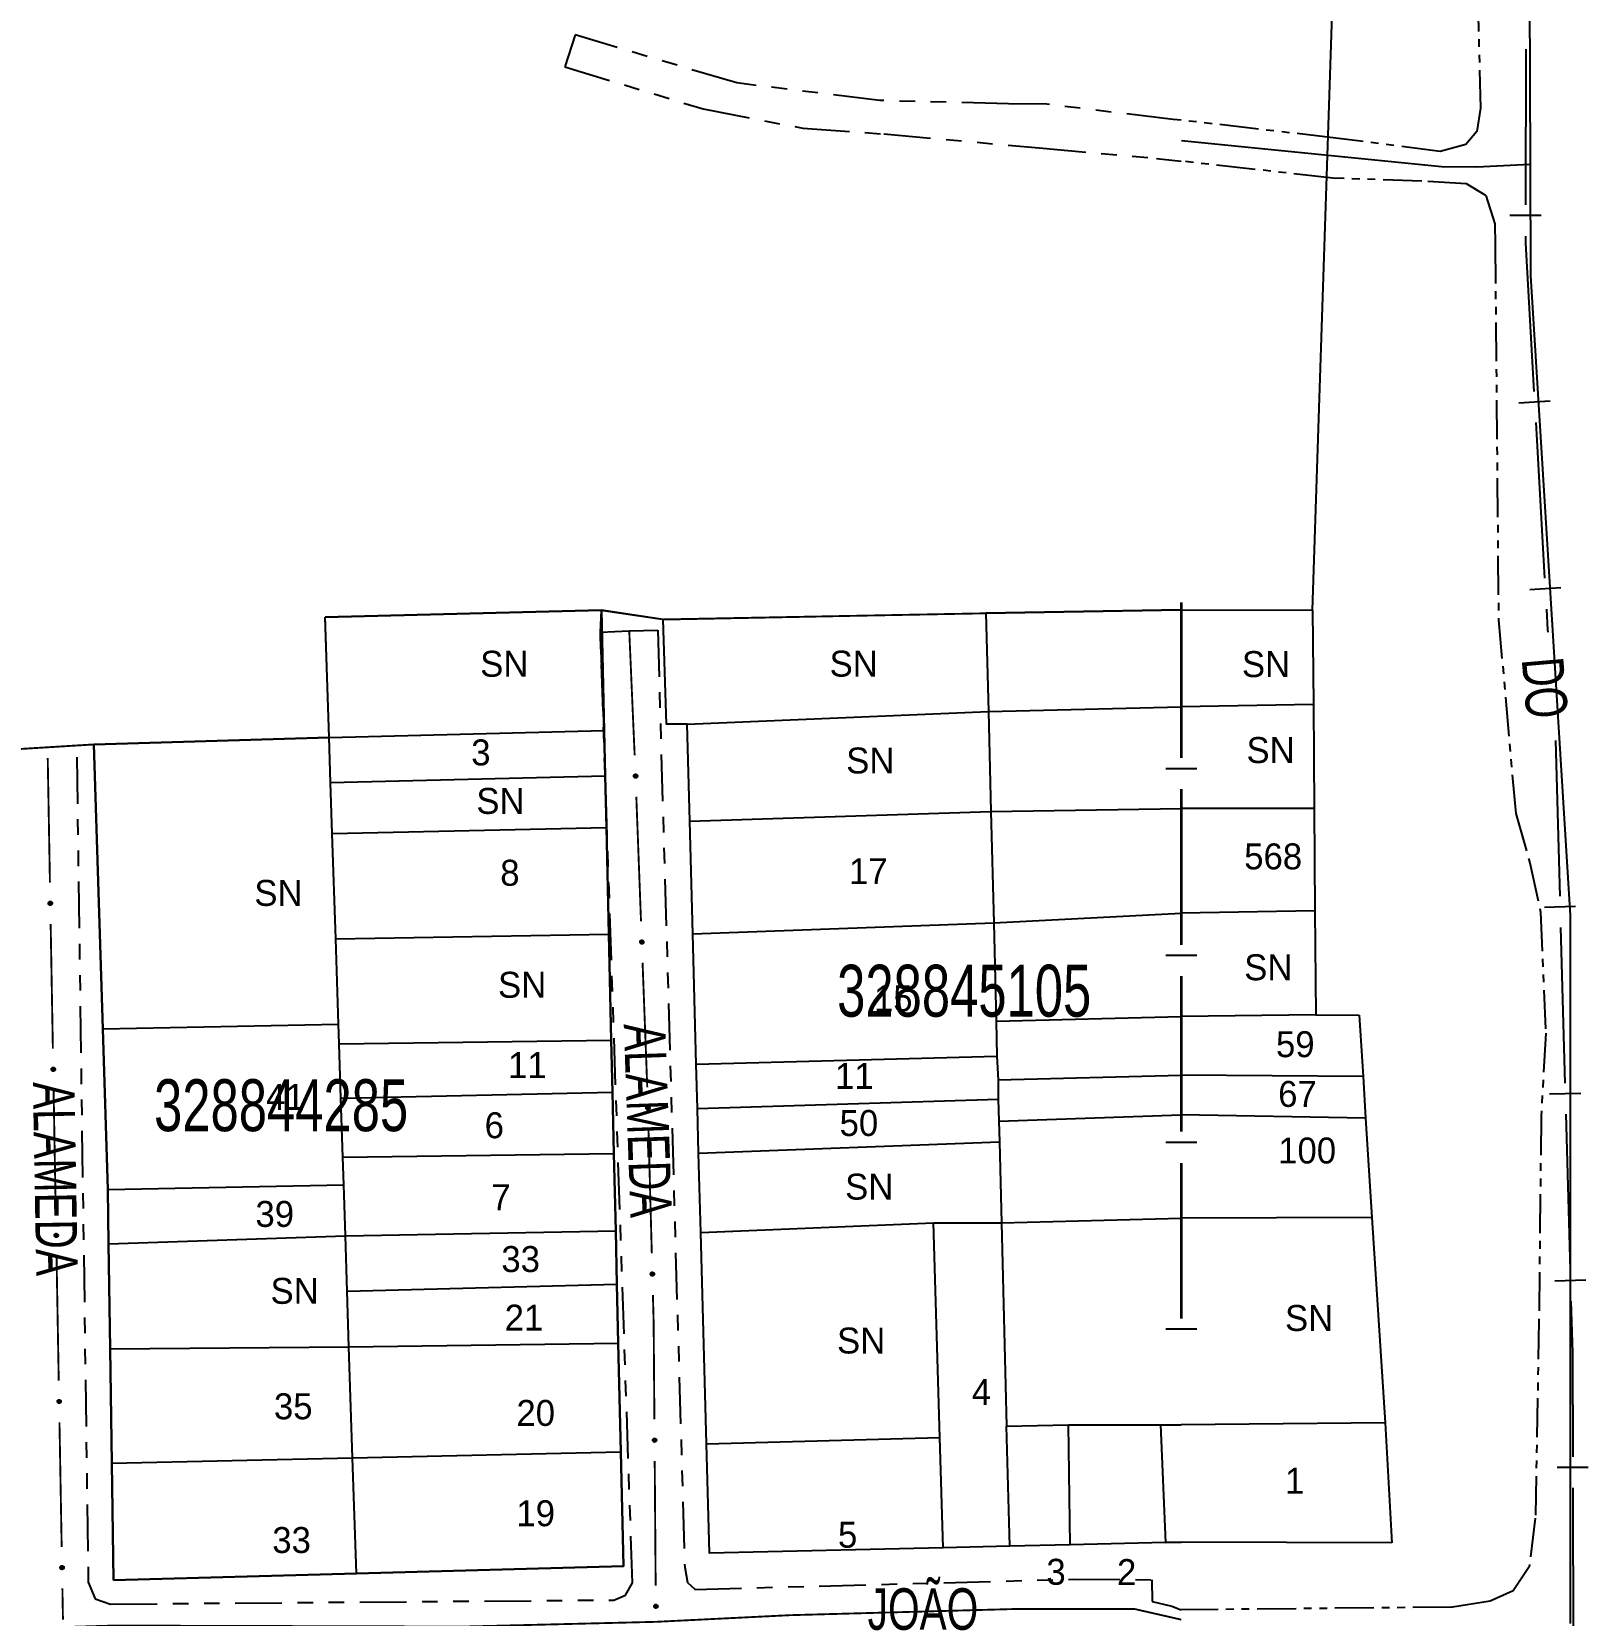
# Model space of a CAD drawing. Extents: x 203604 to 204690, y 4848469 to 4850418.
# Drawn here: x 204526.3 to 204676.2, y 4848835.2 to 4848987.8 of the extents above; entities that cross this region are included whole.
import ezdxf
from ezdxf.enums import TextEntityAlignment as Align

# ---------------------------------------------------------------- set-up
doc = ezdxf.new("R2010")
doc.units = 0
doc.header["$LTSCALE"] = 1.5
doc.header["$MEASUREMENT"] = 0
doc.linetypes.add('PHANTOMX2', pattern=[5, 2.5, -0.5, 0.5, -0.5, 0.5, -0.5])
doc.linetypes.add('TRACO_25', pattern=[8, 3, -1, 1, -1, 1, -1])
for name, color, linetype in [('CD_MALHA_LOTES', 7, 'CONTINUOUS'), ('CD_TXT_QUADRA', 2, 'CONTINUOUS'), ('LM-LIM-SETOR-FISCAL', 7, 'CONTINUOUS'), ('LM-LIM-SETORES-BAIRROS', 7, 'CONTINUOUS'), ('RU-QUADRA', 210, 'CONTINUOUS'), ('SV-EIXO-ROD-ESTR', 7, 'CONTINUOUS'), ('SV-EIXO-RUA-N-PAV', 6, 'CONTINUOUS'), ('SV-EST-M-N-PAV', 1, 'PHANTOMX2'), ('SV-RUA-NAO-PAV', 7, 'CONTINUOUS'), ('SV-RUA-NAO-PAV-S-GUIA-C-GUIA', 7, 'PHANTOMX2'), ('SV-TXT-EST-M-N-PAV', 7, 'CONTINUOUS'), ('SV-TXT-RUA-N-PAV', 7, 'CONTINUOUS'), ('Th_NmrPort', 7, 'CONTINUOUS')]:
    doc.layers.add(name, color=color, linetype=linetype)
doc.styles.add('ARIAL', font='ARIAL.SHX')

msp = doc.modelspace()

# ---------------------------------------------------------------- linework, layer by layer
at = {"layer": 'CD_MALHA_LOTES'}
msp.add_lwpolyline([(204649.64, 4848932.03), (204652.242183, 4849010.854272), (204651.030393, 4849034.315111)], dxfattribs=at)
at = {"layer": 'CD_MALHA_LOTES', "linetype": 'Continuous', "flags": 128}
for points in [[(204554.55, 4848931.35), (204581.16, 4848932.02)], [(204581.16, 4848932.02), (204581.43, 4848920.44)], [(204587.12, 4848931.14), (204581.16, 4848932.02)], [(204637, 4848932.06), (204618.18, 4848931.73)], [(204554.93, 4848919.77), (204554.55, 4848931.35)], [(204587.12, 4848931.14), (204618.18, 4848931.73)], [(204587.43, 4848921.05), (204587.12, 4848931.14)], [(204618.18, 4848931.73), (204618.42, 4848922.27)], [(204618.42, 4848922.27), (204637, 4848922.73)], [(204589.42, 4848921.05), (204618.42, 4848922.27)], [(204618.42, 4848922.27), (204618.67, 4848912.63)], [(204532.29, 4848919.1), (204554.93, 4848919.77)], [(204554.93, 4848919.77), (204581.43, 4848920.44)], [(204555.07, 4848915.42), (204554.93, 4848919.77)], [(204581.43, 4848920.44), (204581.53, 4848916.09)], [(204589.42, 4848921.05), (204587.43, 4848921.05)], [(204589.67, 4848911.71), (204589.42, 4848921.05)], [(204532.29, 4848919.1), (204521.31, 4848918.42)], [(204533.14, 4848891.72), (204532.29, 4848919.1)], [(204555.07, 4848915.42), (204581.53, 4848916.09)], [(204555.23, 4848910.53), (204555.07, 4848915.42)], [(204581.53, 4848916.09), (204581.64, 4848911.09)], [(204589.67, 4848911.71), (204618.67, 4848912.63)], [(204618.67, 4848912.63), (204637, 4848912.94)], [(204618.67, 4848912.63), (204618.94, 4848901.93)], [(204555.23, 4848910.53), (204581.64, 4848911.09)], [(204555.57, 4848900.39), (204555.23, 4848910.53)], [(204581.64, 4848911.09), (204581.88, 4848900.84)], [(204589.96, 4848900.86), (204589.67, 4848911.71)], [(204589.96, 4848900.86), (204618.94, 4848901.93)], [(204618.94, 4848901.93), (204637, 4848902.84)], [(204618.94, 4848901.93), (204619.18, 4848892.44)], [(204555.57, 4848900.39), (204581.88, 4848900.84)], [(204555.83, 4848892.15), (204555.57, 4848900.39)], [(204581.88, 4848900.84), (204582.11, 4848890.61)], [(204590.29, 4848888.3), (204589.96, 4848900.86)], [(204619.18, 4848892.44), (204637, 4848892.9)], [(204619.18, 4848892.44), (204619.25, 4848889.07)], [(204533.14, 4848891.72), (204555.83, 4848892.15)], [(204533.62, 4848876.24), (204533.14, 4848891.72)], [(204555.9, 4848890.26), (204555.83, 4848892.15)], [(204555.9, 4848890.26), (204582.11, 4848890.61)], [(204556.07, 4848885.03), (204555.9, 4848890.26)], [(204582.11, 4848890.61), (204582.23, 4848885.6)], [(204590.29, 4848888.3), (204619.25, 4848889.07)], [(204590.41, 4848884.02), (204590.29, 4848888.3)], [(204619.25, 4848889.07), (204619.35, 4848886.78)], [(204619.35, 4848886.78), (204637, 4848887.24)], [(204619.35, 4848886.78), (204619.38, 4848884.94)], [(204556.07, 4848885.03), (204582.23, 4848885.6)], [(204556.25, 4848879.36), (204556.07, 4848885.03)], [(204582.23, 4848885.6), (204582.36, 4848879.7)], [(204590.41, 4848884.02), (204619.38, 4848884.94)], [(204619.38, 4848884.94), (204619.42, 4848882.8)], [(204590.52, 4848879.74), (204590.41, 4848884.02)], [(204619.42, 4848882.8), (204637, 4848883.41)], [(204619.42, 4848882.8), (204619.48, 4848880.81)], [(204590.52, 4848879.74), (204619.48, 4848880.81)], [(204619.48, 4848880.81), (204619.68, 4848873.01)], [(204556.25, 4848879.36), (204582.36, 4848879.7)], [(204556.34, 4848876.68), (204556.25, 4848879.36)], [(204582.36, 4848879.7), (204582.54, 4848872.24)], [(204590.73, 4848872.09), (204590.52, 4848879.74)], [(204533.62, 4848876.24), (204556.34, 4848876.68)], [(204533.7, 4848871.01), (204533.62, 4848876.24)], [(204556.5, 4848871.78), (204556.34, 4848876.68)], [(204590.73, 4848872.09), (204613.13, 4848873.01)], [(204613.13, 4848873.01), (204619.68, 4848873.01)], [(204613.74, 4848852.36), (204613.13, 4848873.01)], [(204619.68, 4848873.01), (204637, 4848873.47)], [(204619.68, 4848873.01), (204620.18, 4848853.43)], [(204533.7, 4848871.01), (204556.5, 4848871.78)], [(204533.85, 4848860.88), (204533.7, 4848871.01)], [(204556.5, 4848871.78), (204582.54, 4848872.24)], [(204556.67, 4848866.44), (204556.5, 4848871.78)], [(204582.54, 4848872.24), (204582.65, 4848867.11)], [(204591.27, 4848851.75), (204590.73, 4848872.09)], [(204556.67, 4848866.44), (204582.65, 4848867.11)], [(204556.85, 4848861.09), (204556.67, 4848866.44)], [(204582.65, 4848867.11), (204582.78, 4848861.44)], [(204533.85, 4848860.88), (204556.85, 4848861.09)], [(204534.02, 4848849.86), (204533.85, 4848860.88)], [(204556.85, 4848861.09), (204582.78, 4848861.44)], [(204557.2, 4848850.4), (204556.85, 4848861.09)], [(204582.78, 4848861.44), (204583.02, 4848850.97)], [(204620.18, 4848853.43), (204626.13, 4848853.58)], [(204620.48, 4848841.87), (204620.18, 4848853.43)], [(204626.13, 4848853.58), (204635.01, 4848853.58)], [(204626.29, 4848842.01), (204626.13, 4848853.58)], [(204635.01, 4848853.58), (204636.99, 4848853.58)], [(204635.01, 4848853.58), (204635.47, 4848842.22)], [(204591.27, 4848851.75), (204613.74, 4848852.36)], [(204591.56, 4848841.19), (204591.27, 4848851.75)], [(204614.06, 4848841.72), (204613.74, 4848852.36)], [(204534.02, 4848849.86), (204557.2, 4848850.4)], [(204534.18, 4848838.61), (204534.02, 4848849.86)], [(204557.2, 4848850.4), (204583.02, 4848850.97)], [(204557.56, 4848839.25), (204557.2, 4848850.4)], [(204583.02, 4848850.97), (204583.28, 4848839.95)], [(204620.48, 4848841.87), (204614.06, 4848841.72)], [(204626.29, 4848842.01), (204620.48, 4848841.87)], [(204635.47, 4848842.22), (204626.29, 4848842.01)], [(204635.47, 4848842.22), (204636.99, 4848842.26)], [(204614.06, 4848841.72), (204591.56, 4848841.19)], [(204557.56, 4848839.25), (204534.18, 4848838.61)], [(204583.28, 4848839.95), (204557.56, 4848839.25)]]:
    msp.add_lwpolyline(points, dxfattribs=at)
at = {"layer": 'CD_MALHA_LOTES', "linetype": 'Continuous'}
for points in [[(204637, 4848932.06), (204649.64, 4848932.03)], [(204649.64, 4848932.03), (204649.73, 4848922.96)], [(204649.73, 4848922.96), (204637, 4848922.73)], [(204649.73, 4848922.96), (204649.8, 4848912.93)], [(204649.8, 4848912.93), (204637, 4848912.94)], [(204649.8, 4848912.93), (204649.87, 4848903.07)], [(204649.87, 4848903.07), (204637, 4848902.84)], [(204649.87, 4848903.07), (204649.97, 4848893.05)], [(204649.97, 4848893.05), (204637, 4848892.9)], [(204649.97, 4848893.05), (204654.14, 4848893.02)], [(204654.14, 4848893.02), (204654.5, 4848887.13)], [(204654.5, 4848887.13), (204637, 4848887.24)], [(204654.5, 4848887.13), (204654.75, 4848883.11)], [(204654.75, 4848883.11), (204637, 4848883.41)], [(204654.75, 4848883.11), (204655.34, 4848873.55)], [(204655.34, 4848873.55), (204637, 4848873.47)], [(204655.34, 4848873.55), (204656.63, 4848853.76)], [(204656.63, 4848853.76), (204636.99, 4848853.58)], [(204656.63, 4848853.76), (204657.27, 4848842.19)], [(204657.27, 4848842.19), (204636.99, 4848842.26)]]:
    msp.add_lwpolyline(points, dxfattribs=at)
at = {"layer": 'LM-LIM-SETOR-FISCAL'}
for p, q in [((204670.173522, 4848986.069894), (204670.144453, 4848971.069923)), ((204668.642518, 4848970.072831), (204671.642512, 4848970.067018)), ((204670.138639, 4848968.069928), (204670.137317, 4848967.387297)), ((204670.137317, 4848967.387297), (204670.958621, 4848953.093506)), ((204669.518455, 4848952.009106), (204672.513515, 4848952.181199)), ((204671.130714, 4848950.098446), (204671.991177, 4848935.123146)), ((204670.551011, 4848934.038746), (204673.546071, 4848934.210839)), ((204672.163269, 4848932.128086), (204672.277998, 4848930.131379)), ((204672.277998, 4848930.131379), (204672.291212, 4848929.90141)), ((204673.023227, 4848919.470185), (204673.44005, 4848904.475977)), ((204671.968418, 4848903.434681), (204674.967259, 4848903.518046)), ((204673.523415, 4848901.477136), (204673.940238, 4848886.482928)), ((204672.468605, 4848885.441632), (204675.467447, 4848885.524997)), ((204674.023603, 4848883.484087), (204674.440426, 4848868.489879)), ((204672.968793, 4848867.448583), (204675.967635, 4848867.531948)), ((204674.52379, 4848865.491038), (204674.634943, 4848861.492582)), ((204674.634943, 4848861.492582), (204674.661543, 4848860.53572)), ((204674.661543, 4848860.53572), (204674.692767, 4848850.493001)), ((204673.195883, 4848849.488342), (204676.195869, 4848849.497669)), ((204674.702094, 4848847.493015), (204674.748731, 4848832.493088))]:
    msp.add_line(p, q, dxfattribs=at)
at = {"layer": 'LM-LIM-SETORES-BAIRROS', "const_width": 0.25}
for points in [[(204637.006753, 4848932.797754), (204637.006184, 4848917.797754)], [(204637.00607, 4848914.797754), (204637.0055, 4848899.797754)], [(204637.005386, 4848896.797754), (204637.004817, 4848881.797754)], [(204637.004703, 4848878.797754), (204637.004133, 4848863.797754)]]:
    msp.add_lwpolyline(points, dxfattribs=at)
at = {"layer": 'LM-LIM-SETORES-BAIRROS'}
for points in [[(204635.506146, 4848916.797811), (204638.506146, 4848916.797697)], [(204635.505462, 4848898.797811), (204638.505462, 4848898.797697)], [(204635.504779, 4848880.797811), (204638.504779, 4848880.797697)], [(204635.504095, 4848862.797811), (204638.504095, 4848862.797697)]]:
    msp.add_lwpolyline(points, dxfattribs=at)
at = {"layer": 'RU-QUADRA'}
msp.add_lwpolyline([(204649.64, 4848932.03), (204652.242183, 4849010.854272), (204651.030393, 4849034.315111)], dxfattribs=at)
at = {"layer": 'RU-QUADRA', "linetype": 'Continuous'}
for points in [[(204534.18, 4848838.61), (204557.56, 4848839.25), (204583.28, 4848839.95), (204583.02, 4848850.97), (204582.78, 4848861.44), (204582.65, 4848867.11), (204582.54, 4848872.24), (204582.36, 4848879.7), (204582.23, 4848885.6), (204582.11, 4848890.61), (204581.88, 4848900.84), (204581.64, 4848911.09), (204581.53, 4848916.09), (204581.43, 4848920.44), (204581.06, 4848929.93), (204581.16, 4848932.02)], [(204581.16, 4848932.02), (204554.55, 4848931.35)], [(204637, 4848932.06), (204649.64, 4848932.03)], [(204649.64, 4848932.03), (204649.73, 4848922.96)], [(204636.99, 4848842.26), (204635.47, 4848842.22), (204626.29, 4848842.01), (204620.48, 4848841.87), (204614.06, 4848841.72), (204591.56, 4848841.19), (204591.27, 4848851.75), (204590.73, 4848872.09), (204590.52, 4848879.74), (204590.41, 4848884.02), (204590.29, 4848888.3), (204589.96, 4848900.86), (204589.67, 4848911.71), (204589.42, 4848921.05), (204587.43, 4848921.05), (204587.12, 4848931.14)], [(204649.73, 4848922.96), (204649.8, 4848912.93)], [(204554.93, 4848919.77), (204532.29, 4848919.1)], [(204649.8, 4848912.93), (204649.87, 4848903.07)], [(204649.87, 4848903.07), (204649.97, 4848893.05)], [(204649.97, 4848893.05), (204654.14, 4848893.02)], [(204654.14, 4848893.02), (204654.5, 4848887.13)], [(204654.5, 4848887.13), (204654.75, 4848883.11)], [(204654.75, 4848883.11), (204655.34, 4848873.55)], [(204655.34, 4848873.55), (204656.63, 4848853.76)], [(204656.63, 4848853.76), (204657.27, 4848842.19)], [(204657.27, 4848842.19), (204636.99, 4848842.26)]]:
    msp.add_lwpolyline(points, dxfattribs=at)
for points in [[(204581.16, 4848932.02, 0.18, 0.18, 0), (204587.12, 4848931.14, 0.18, 0.18, 0)], [(204554.93, 4848919.77, 0.18, 0.18, 0), (204554.55, 4848931.35, 0.18, 0.18, 0)], [(204521.31, 4848918.42, 0.18, 0.18, 0), (204532.29, 4848919.1, 0.18, 0.18, 0)]]:
    msp.add_lwpolyline(points, format="xyseb", dxfattribs=at)
at = {"layer": 'RU-QUADRA', "linetype": 'Continuous', "flags": 128}
for points in [[(204618.18, 4848931.73), (204637, 4848932.06)], [(204532.29, 4848919.1), (204533.14, 4848891.72), (204533.62, 4848876.24), (204533.7, 4848871.01), (204533.85, 4848860.88), (204534.02, 4848849.86), (204534.18, 4848838.61)]]:
    msp.add_lwpolyline(points, dxfattribs=at)
at = {"layer": 'RU-QUADRA', "linetype": 'Continuous', "const_width": 0.18, "flags": 128}
msp.add_lwpolyline([(204587.12, 4848931.14), (204618.18, 4848931.73)], dxfattribs=at)
at = {"layer": 'SV-EIXO-ROD-ESTR'}
for p, q in [((204670.463729, 4849009.945315), (204670.586724, 4848974.953153)), ((204670.586724, 4848974.953153), (204670.624248, 4848964.277698)), ((204670.624248, 4848964.277698), (204674.433426, 4848902.638272)), ((204674.433426, 4848902.638272), (204674.433426, 4848834.419724))]:
    msp.add_line(p, q, dxfattribs=at)
at = {"layer": 'SV-EIXO-RUA-N-PAV'}
for p, q in [((204662.048674, 4848974.731788), (204637.018957, 4848977.224824)), ((204665.4732, 4848974.709651), (204662.048674, 4848974.731788)), ((204670.586724, 4848974.953153), (204665.4732, 4848974.709651))]:
    msp.add_line(p, q, dxfattribs=at)
at = {"layer": 'SV-EIXO-RUA-N-PAV', "const_width": 0.18}
for points in [[(204583.84, 4848930.04), (204584.359368, 4848918.051245)], [(204527.84, 4848917.8), (204528.052103, 4848905.801875)], [(204584.520428, 4848914.054504), (204584.972056, 4848902.063006)], [(204528.122803, 4848901.8025), (204528.334906, 4848889.804374)], [(204585.122598, 4848898.06584), (204585.574226, 4848886.074342)], [(204528.405607, 4848885.804999), (204528.617709, 4848873.806874)], [(204585.688956, 4848882.07602), (204586.010951, 4848870.080341)], [(204528.68841, 4848869.807499), (204528.900513, 4848857.809373)], [(204586.118282, 4848866.081781), (204586.171948, 4848864.082502)], [(204586.171948, 4848864.082502), (204586.19, 4848863.41)], [(204586.19, 4848863.41), (204586.261198, 4848854.083016)], [(204528.971214, 4848853.809998), (204529.183316, 4848841.811873)], [(204586.291732, 4848850.083132), (204586.383332, 4848838.083482)], [(204529.254017, 4848837.812498), (204529.307043, 4848834.812966)]]:
    msp.add_lwpolyline(points, dxfattribs=at)
at = {"layer": 'SV-EIXO-RUA-N-PAV'}
for points in [[(204584.549751, 4848916.200809), (204584.58608, 4848916.168063), (204584.610606, 4848916.132491), (204584.622522, 4848916.096934), (204584.62486, 4848916.062768), (204584.623315, 4848916.027545), (204584.613921, 4848915.992376), (204584.59485, 4848915.955653), (204584.562257, 4848915.91898), (204584.524166, 4848915.89625), (204584.489931, 4848915.882702), (204584.454445, 4848915.878214), (204584.420253, 4848915.880288), (204584.384044, 4848915.891253), (204584.347017, 4848915.910944), (204584.310935, 4848915.94461), (204584.287129, 4848915.979648), (204584.276506, 4848916.014343), (204584.272219, 4848916.050047), (204584.274228, 4848916.085988), (204584.283647, 4848916.120457), (204584.303539, 4848916.157702), (204584.33724, 4848916.192875), (204584.371915, 4848916.217018), (204584.406452, 4848916.228125), (204584.441698, 4848916.231554), (204584.477045, 4848916.230434), (204584.51279, 4848916.222463), (204584.549751, 4848916.200809)], [(204528.194977, 4848903.947791), (204528.230644, 4848903.914326), (204528.254455, 4848903.878271), (204528.265659, 4848903.842484), (204528.267314, 4848903.808278), (204528.265066, 4848903.773092), (204528.254972, 4848903.738119), (204528.235171, 4848903.701783), (204528.201853, 4848903.665768), (204528.163315, 4848903.643804), (204528.128817, 4848903.630942), (204528.093248, 4848903.627163), (204528.059104, 4848903.62992), (204528.023122, 4848903.641605), (204527.986495, 4848903.662031), (204527.951092, 4848903.696411), (204527.927991, 4848903.731918), (204527.918062, 4848903.766818), (204527.914489, 4848903.8026), (204527.917215, 4848903.838494), (204527.927321, 4848903.872768), (204527.947953, 4848903.909609), (204527.982349, 4848903.944102), (204528.0175, 4848903.967547), (204528.052251, 4848903.977963), (204528.087558, 4848903.980687), (204528.122876, 4848903.978861), (204528.158455, 4848903.970179), (204528.194977, 4848903.947791)], [(204585.151922, 4848900.212145), (204585.18825, 4848900.179399), (204585.212776, 4848900.143826), (204585.224693, 4848900.10827), (204585.22703, 4848900.074104), (204585.225485, 4848900.03888), (204585.216092, 4848900.003712), (204585.197021, 4848899.966988), (204585.164428, 4848899.930316), (204585.126336, 4848899.907586), (204585.092102, 4848899.894038), (204585.056616, 4848899.889549), (204585.022423, 4848899.891624), (204584.986215, 4848899.902589), (204584.949188, 4848899.922279), (204584.913105, 4848899.955945), (204584.889299, 4848899.990984), (204584.878676, 4848900.025679), (204584.874389, 4848900.061383), (204584.876398, 4848900.097324), (204584.885818, 4848900.131793), (204584.90571, 4848900.169038), (204584.93941, 4848900.204211), (204584.974086, 4848900.228353), (204585.008622, 4848900.239461), (204585.043868, 4848900.24289), (204585.079216, 4848900.241769), (204585.114961, 4848900.233799), (204585.151922, 4848900.212145)], [(204528.47778, 4848887.95029), (204528.513447, 4848887.916826), (204528.537258, 4848887.880771), (204528.548462, 4848887.844983), (204528.550117, 4848887.810777), (204528.547869, 4848887.775592), (204528.537775, 4848887.740618), (204528.517975, 4848887.704282), (204528.484656, 4848887.668268), (204528.446118, 4848887.646303), (204528.41162, 4848887.633441), (204528.376051, 4848887.629662), (204528.341907, 4848887.632419), (204528.305925, 4848887.644105), (204528.269298, 4848887.664531), (204528.233895, 4848887.69891), (204528.210794, 4848887.734418), (204528.200866, 4848887.769318), (204528.197293, 4848887.8051), (204528.200019, 4848887.840994), (204528.210124, 4848887.875268), (204528.230756, 4848887.912108), (204528.265152, 4848887.946602), (204528.300303, 4848887.970046), (204528.335055, 4848887.980462), (204528.370362, 4848887.983187), (204528.40568, 4848887.981361), (204528.441259, 4848887.972678), (204528.47778, 4848887.95029)], [(204585.741475, 4848884.221883), (204585.777448, 4848884.188746), (204585.801588, 4848884.152911), (204585.813119, 4848884.117228), (204585.815088, 4848884.083038), (204585.813162, 4848884.047834), (204585.803389, 4848884.012769), (204585.783922, 4848883.976253), (204585.750934, 4848883.939935), (204585.712599, 4848883.917618), (204585.678221, 4848883.904441), (204585.642688, 4848883.900336), (204585.60852, 4848883.90278), (204585.572432, 4848883.914136), (204585.53562, 4848883.934226), (204585.499903, 4848883.968279), (204585.476478, 4848884.003574), (204585.46623, 4848884.038381), (204585.46233, 4848884.074129), (204585.464727, 4848884.110047), (204585.474518, 4848884.144412), (204585.494812, 4848884.18144), (204585.52889, 4848884.216247), (204585.563825, 4848884.240012), (204585.598479, 4848884.250746), (204585.63376, 4848884.253794), (204585.669093, 4848884.252292), (204585.704751, 4848884.243935), (204585.741475, 4848884.221883)], [(204528.760584, 4848871.95279), (204528.796251, 4848871.919325), (204528.820062, 4848871.88327), (204528.831266, 4848871.847483), (204528.832921, 4848871.813277), (204528.830672, 4848871.778091), (204528.820579, 4848871.743118), (204528.800778, 4848871.706782), (204528.767459, 4848871.670767), (204528.728922, 4848871.648803), (204528.694424, 4848871.635941), (204528.658855, 4848871.632162), (204528.624711, 4848871.634919), (204528.588729, 4848871.646604), (204528.552102, 4848871.66703), (204528.516699, 4848871.70141), (204528.493597, 4848871.736917), (204528.483669, 4848871.771817), (204528.480096, 4848871.807599), (204528.482822, 4848871.843493), (204528.492928, 4848871.877767), (204528.51356, 4848871.914608), (204528.547956, 4848871.949101), (204528.583107, 4848871.972546), (204528.617858, 4848871.982962), (204528.653165, 4848871.985686), (204528.688483, 4848871.98386), (204528.724062, 4848871.975178), (204528.760584, 4848871.95279)], [(204586.170802, 4848868.227644), (204586.206774, 4848868.194507), (204586.230915, 4848868.158672), (204586.242446, 4848868.122989), (204586.244414, 4848868.088799), (204586.242488, 4848868.053595), (204586.232716, 4848868.01853), (204586.213248, 4848867.982014), (204586.180261, 4848867.945696), (204586.141926, 4848867.92338), (204586.107547, 4848867.910202), (204586.072015, 4848867.906097), (204586.037847, 4848867.908541), (204586.001759, 4848867.919897), (204585.964947, 4848867.939987), (204585.92923, 4848867.974041), (204585.905805, 4848868.009335), (204585.895557, 4848868.044142), (204585.891656, 4848868.07989), (204585.894053, 4848868.115808), (204585.903845, 4848868.150173), (204585.924139, 4848868.187201), (204585.958217, 4848868.222008), (204585.993152, 4848868.245774), (204586.027806, 4848868.256507), (204586.063087, 4848868.259555), (204586.09842, 4848868.258053), (204586.134077, 4848868.249696), (204586.170802, 4848868.227644)], [(204529.043387, 4848855.955289), (204529.079054, 4848855.921825), (204529.102865, 4848855.88577), (204529.114069, 4848855.849982), (204529.115724, 4848855.815776), (204529.113476, 4848855.780591), (204529.103382, 4848855.745617), (204529.083581, 4848855.709281), (204529.050263, 4848855.673267), (204529.011725, 4848855.651302), (204528.977227, 4848855.63844), (204528.941658, 4848855.634661), (204528.907514, 4848855.637418), (204528.871532, 4848855.649104), (204528.834905, 4848855.66953), (204528.799502, 4848855.703909), (204528.776401, 4848855.739417), (204528.766472, 4848855.774317), (204528.762899, 4848855.810099), (204528.765625, 4848855.845993), (204528.775731, 4848855.880267), (204528.796363, 4848855.917107), (204528.830759, 4848855.951601), (204528.86591, 4848855.975046), (204528.900661, 4848855.985461), (204528.935969, 4848855.988186), (204528.971286, 4848855.98636), (204529.006866, 4848855.977677), (204529.043387, 4848855.955289)], [(204586.385446, 4848852.22759), (204586.420775, 4848852.193769), (204586.444223, 4848852.157477), (204586.455067, 4848852.121579), (204586.456378, 4848852.087358), (204586.453776, 4848852.052197), (204586.443332, 4848852.017326), (204586.423168, 4848851.981191), (204586.389489, 4848851.945513), (204586.350733, 4848851.923937), (204586.316107, 4848851.911422), (204586.280502, 4848851.908), (204586.246387, 4848851.9111), (204586.210524, 4848851.923146), (204586.174105, 4848851.943939), (204586.139049, 4848851.978672), (204586.116305, 4848852.01441), (204586.106728, 4848852.049408), (204586.103514, 4848852.085224), (204586.1066, 4848852.121089), (204586.11705, 4848852.15526), (204586.138051, 4848852.191891), (204586.172791, 4848852.226037), (204586.208176, 4848852.249128), (204586.24303, 4848852.259194), (204586.278363, 4848852.261564), (204586.313661, 4848852.259383), (204586.349151, 4848852.250344), (204586.385446, 4848852.22759)], [(204529.32619, 4848839.957789), (204529.361857, 4848839.924324), (204529.385668, 4848839.888269), (204529.396873, 4848839.852482), (204529.398528, 4848839.818276), (204529.396279, 4848839.78309), (204529.386186, 4848839.748117), (204529.366385, 4848839.711781), (204529.333066, 4848839.675766), (204529.294528, 4848839.653802), (204529.26003, 4848839.64094), (204529.224462, 4848839.637161), (204529.190318, 4848839.639918), (204529.154335, 4848839.651603), (204529.117709, 4848839.672029), (204529.082305, 4848839.706409), (204529.059204, 4848839.741916), (204529.049276, 4848839.776816), (204529.045703, 4848839.812599), (204529.048429, 4848839.848492), (204529.058535, 4848839.882766), (204529.079167, 4848839.919607), (204529.113562, 4848839.9541), (204529.148713, 4848839.977545), (204529.183465, 4848839.987961), (204529.218772, 4848839.990685), (204529.25409, 4848839.988859), (204529.289669, 4848839.980177), (204529.32619, 4848839.957789)], [(204586.507579, 4848836.228057), (204586.542909, 4848836.194235), (204586.566356, 4848836.157943), (204586.577201, 4848836.122045), (204586.578512, 4848836.087824), (204586.57591, 4848836.052663), (204586.565466, 4848836.017792), (204586.545301, 4848835.981657), (204586.511623, 4848835.945979), (204586.472866, 4848835.924403), (204586.438241, 4848835.911888), (204586.402636, 4848835.908466), (204586.368521, 4848835.911566), (204586.332658, 4848835.923613), (204586.296239, 4848835.944405), (204586.261182, 4848835.979139), (204586.238439, 4848836.014876), (204586.228862, 4848836.049874), (204586.225648, 4848836.08569), (204586.228734, 4848836.121555), (204586.239184, 4848836.155726), (204586.260185, 4848836.192357), (204586.294925, 4848836.226503), (204586.33031, 4848836.249594), (204586.365164, 4848836.25966), (204586.400497, 4848836.26203), (204586.435795, 4848836.25985), (204586.471285, 4848836.25081), (204586.507579, 4848836.228057)]]:
    msp.add_lwpolyline(points, close=True, dxfattribs=at)
for points in [[(204584.274228, 4848916.085988), (204584.287129, 4848915.979648)], [(204584.279736, 4848916.09891), (204584.298301, 4848915.968522)], [(204584.283647, 4848916.120457), (204584.310935, 4848915.94461)], [(204584.296178, 4848916.133666), (204584.32822, 4848915.935511)], [(204584.303539, 4848916.157702), (204584.347017, 4848915.910944)], [(204584.322063, 4848916.171509), (204584.364905, 4848915.904121)], [(204584.33724, 4848916.192875), (204584.384044, 4848915.891253)], [(204584.353658, 4848916.20274), (204584.400922, 4848915.890457)], [(204584.371915, 4848916.217018), (204584.420253, 4848915.880288)], [(204584.388546, 4848916.219074), (204584.436734, 4848915.882248)], [(204584.406452, 4848916.228125), (204584.454445, 4848915.878214)], [(204584.423741, 4848916.227227), (204584.469511, 4848915.882117)], [(204584.441698, 4848916.231554), (204584.489931, 4848915.882702)], [(204584.460609, 4848916.22725), (204584.508643, 4848915.894514)], [(204584.477045, 4848916.230434), (204584.524166, 4848915.89625)], [(204584.494954, 4848916.221716), (204584.543479, 4848915.912212)], [(204584.51279, 4848916.222463), (204584.562257, 4848915.91898)], [(204584.529506, 4848916.210728), (204584.576541, 4848915.940767)], [(204584.549751, 4848916.200809), (204584.59485, 4848915.955653)], [(204584.568815, 4848916.182168), (204584.603686, 4848915.981389)], [(204584.58608, 4848916.168063), (204584.613921, 4848915.992376)], [(204584.600148, 4848916.147845), (204584.617299, 4848916.01877)], [(204584.610606, 4848916.132491), (204584.623315, 4848916.027545)], [(204527.917215, 4848903.838494), (204527.927991, 4848903.731918)], [(204527.92298, 4848903.851303), (204527.938939, 4848903.720571)], [(204527.927321, 4848903.872768), (204527.951092, 4848903.696411)], [(204527.940113, 4848903.885725), (204527.968192, 4848903.686969)], [(204527.947953, 4848903.909609), (204527.986495, 4848903.662031)], [(204527.966748, 4848903.923043), (204528.004243, 4848903.654853)], [(204527.982349, 4848903.944102), (204528.023122, 4848903.641605)], [(204527.998961, 4848903.953637), (204528.03998, 4848903.640473)], [(204528.0175, 4848903.967547), (204528.059104, 4848903.62992)], [(204528.034168, 4848903.969271), (204528.075621, 4848903.63155)], [(204528.052251, 4848903.977963), (204528.093248, 4848903.627163)], [(204528.069519, 4848903.97672), (204528.108389, 4848903.630764)], [(204528.087558, 4848903.980687), (204528.128817, 4848903.630942)], [(204528.10638, 4848903.976007), (204528.147761, 4848903.642378)], [(204528.122876, 4848903.978861), (204528.163315, 4848903.643804)], [(204528.140608, 4848903.969788), (204528.182943, 4848903.659377)], [(204528.158455, 4848903.970179), (204528.201853, 4848903.665768)], [(204528.174933, 4848903.958112), (204528.216569, 4848903.687266)], [(204528.194977, 4848903.947791), (204528.235171, 4848903.701783)], [(204528.213664, 4848903.928773), (204528.24452, 4848903.727338)], [(204528.230644, 4848903.914326), (204528.254972, 4848903.738119)], [(204528.244306, 4848903.893831), (204528.258876, 4848903.764439)], [(204528.254455, 4848903.878271), (204528.265066, 4848903.773092)], [(204584.876398, 4848900.097324), (204584.889299, 4848899.990984)], [(204584.881906, 4848900.110245), (204584.900472, 4848899.979857)], [(204584.885818, 4848900.131793), (204584.913105, 4848899.955945)], [(204584.898349, 4848900.145002), (204584.93039, 4848899.946847)], [(204584.90571, 4848900.169038), (204584.949188, 4848899.922279)], [(204584.924233, 4848900.182845), (204584.967075, 4848899.915457)], [(204584.93941, 4848900.204211), (204584.986215, 4848899.902589)], [(204584.955829, 4848900.214076), (204585.003093, 4848899.901793)], [(204584.974086, 4848900.228353), (204585.022423, 4848899.891624)], [(204584.990716, 4848900.23041), (204585.038905, 4848899.893583)], [(204585.008622, 4848900.239461), (204585.056616, 4848899.889549)], [(204585.025912, 4848900.238563), (204585.071681, 4848899.893452)], [(204585.043868, 4848900.24289), (204585.092102, 4848899.894038)], [(204585.062779, 4848900.238586), (204585.110814, 4848899.90585)], [(204585.079216, 4848900.241769), (204585.126336, 4848899.907586)], [(204585.097125, 4848900.233052), (204585.14565, 4848899.923548)], [(204585.114961, 4848900.233799), (204585.164428, 4848899.930316)], [(204585.131676, 4848900.222064), (204585.178712, 4848899.952103)], [(204585.151922, 4848900.212145), (204585.197021, 4848899.966988)], [(204585.170985, 4848900.193504), (204585.205857, 4848899.992724)], [(204585.18825, 4848900.179399), (204585.216092, 4848900.003712)], [(204585.202319, 4848900.159181), (204585.219469, 4848900.030105)], [(204585.212776, 4848900.143826), (204585.225485, 4848900.03888)], [(204528.200019, 4848887.840994), (204528.210794, 4848887.734418)], [(204528.205784, 4848887.853803), (204528.221742, 4848887.72307)], [(204528.210124, 4848887.875268), (204528.233895, 4848887.69891)], [(204528.222917, 4848887.888224), (204528.250995, 4848887.689469)], [(204528.230756, 4848887.912108), (204528.269298, 4848887.664531)], [(204528.249552, 4848887.925543), (204528.287046, 4848887.657353)], [(204528.265152, 4848887.946602), (204528.305925, 4848887.644105)], [(204528.281764, 4848887.956136), (204528.322784, 4848887.642972)], [(204528.300303, 4848887.970046), (204528.341907, 4848887.632419)], [(204528.316971, 4848887.971771), (204528.358425, 4848887.634049)], [(204528.335055, 4848887.980462), (204528.376051, 4848887.629662)], [(204528.352323, 4848887.979219), (204528.391192, 4848887.633264)], [(204528.370362, 4848887.983187), (204528.41162, 4848887.633441)], [(204528.389183, 4848887.978506), (204528.430564, 4848887.644878)], [(204528.40568, 4848887.981361), (204528.446118, 4848887.646303)], [(204528.423411, 4848887.972288), (204528.465747, 4848887.661876)], [(204528.441259, 4848887.972678), (204528.484656, 4848887.668268)], [(204528.457736, 4848887.960612), (204528.499372, 4848887.689766)], [(204528.47778, 4848887.95029), (204528.517975, 4848887.704282)], [(204528.496468, 4848887.931272), (204528.527323, 4848887.729837)], [(204528.513447, 4848887.916826), (204528.537775, 4848887.740618)], [(204528.527109, 4848887.896331), (204528.541679, 4848887.766939)], [(204528.537258, 4848887.880771), (204528.547869, 4848887.775592)], [(204585.464727, 4848884.110047), (204585.476478, 4848884.003574)], [(204585.470374, 4848884.122908), (204585.487529, 4848883.992327)], [(204585.474518, 4848884.144412), (204585.499903, 4848883.968279)], [(204585.487191, 4848884.157485), (204585.517089, 4848883.958995)], [(204585.494812, 4848884.18144), (204585.53562, 4848883.934226)], [(204585.513483, 4848884.195046), (204585.553433, 4848883.92721)], [(204585.52889, 4848884.216247), (204585.572432, 4848883.914136)], [(204585.545414, 4848884.225933), (204585.589301, 4848883.913158)], [(204585.563825, 4848884.240012), (204585.60852, 4848883.90278)], [(204585.580477, 4848884.241889), (204585.625022, 4848883.904562)], [(204585.598479, 4848884.250746), (204585.642688, 4848883.900336)], [(204585.615758, 4848884.249662), (204585.657795, 4848883.904076)], [(204585.63376, 4848884.253794), (204585.678221, 4848883.904441)], [(204585.652624, 4848884.249286), (204585.697059, 4848883.91605)], [(204585.669093, 4848884.252292), (204585.712599, 4848883.917618)], [(204585.686908, 4848884.243381), (204585.732084, 4848883.933371)], [(204585.704751, 4848884.243935), (204585.750934, 4848883.939935)], [(204585.721338, 4848884.23202), (204585.765453, 4848883.961567)], [(204585.741475, 4848884.221883), (204585.783922, 4848883.976253)], [(204585.760336, 4848884.203037), (204585.793036, 4848884.001893)], [(204585.777448, 4848884.188746), (204585.803389, 4848884.012769)], [(204585.791297, 4848884.168378), (204585.807052, 4848884.039124)], [(204585.801588, 4848884.152911), (204585.813162, 4848884.047834)], [(204528.482822, 4848871.843493), (204528.493597, 4848871.736917)], [(204528.488587, 4848871.856302), (204528.504545, 4848871.72557)], [(204528.492928, 4848871.877767), (204528.516699, 4848871.70141)], [(204528.50572, 4848871.890724), (204528.533799, 4848871.691969)], [(204528.51356, 4848871.914608), (204528.552102, 4848871.66703)], [(204528.532355, 4848871.928042), (204528.56985, 4848871.659852)], [(204528.547956, 4848871.949101), (204528.588729, 4848871.646604)], [(204528.564568, 4848871.958636), (204528.605587, 4848871.645472)], [(204528.583107, 4848871.972546), (204528.624711, 4848871.634919)], [(204528.599775, 4848871.97427), (204528.641228, 4848871.636549)], [(204528.617858, 4848871.982962), (204528.658855, 4848871.632162)], [(204528.635126, 4848871.981719), (204528.673996, 4848871.635763)], [(204528.653165, 4848871.985686), (204528.694424, 4848871.635941)], [(204528.671987, 4848871.981006), (204528.713368, 4848871.647377)], [(204528.688483, 4848871.98386), (204528.728922, 4848871.648803)], [(204528.706215, 4848871.974787), (204528.74855, 4848871.664376)], [(204528.724062, 4848871.975178), (204528.767459, 4848871.670767)], [(204528.74054, 4848871.963111), (204528.782176, 4848871.692265)], [(204528.760584, 4848871.95279), (204528.800778, 4848871.706782)], [(204528.779271, 4848871.933772), (204528.810127, 4848871.732337)], [(204528.796251, 4848871.919325), (204528.820579, 4848871.743118)], [(204528.809913, 4848871.898831), (204528.824483, 4848871.769438)], [(204528.820062, 4848871.88327), (204528.830672, 4848871.778091)], [(204585.894053, 4848868.115808), (204585.905805, 4848868.009335)], [(204585.899701, 4848868.128669), (204585.916856, 4848867.998088)], [(204585.903845, 4848868.150173), (204585.92923, 4848867.974041)], [(204585.916518, 4848868.163246), (204585.946416, 4848867.964756)], [(204585.924139, 4848868.187201), (204585.964947, 4848867.939987)], [(204585.94281, 4848868.200807), (204585.98276, 4848867.932971)], [(204585.958217, 4848868.222008), (204586.001759, 4848867.919897)], [(204585.974741, 4848868.231694), (204586.018627, 4848867.918919)], [(204585.993152, 4848868.245774), (204586.037847, 4848867.908541)], [(204586.009803, 4848868.247651), (204586.054348, 4848867.910323)], [(204586.027806, 4848868.256507), (204586.072015, 4848867.906097)], [(204586.045085, 4848868.255423), (204586.087122, 4848867.909837)], [(204586.063087, 4848868.259555), (204586.107547, 4848867.910202)], [(204586.08195, 4848868.255047), (204586.126386, 4848867.921812)], [(204586.09842, 4848868.258053), (204586.141926, 4848867.92338)], [(204586.116234, 4848868.249142), (204586.161411, 4848867.939132)], [(204586.134077, 4848868.249696), (204586.180261, 4848867.945696)], [(204586.150665, 4848868.237781), (204586.19478, 4848867.967328)], [(204586.170802, 4848868.227644), (204586.213248, 4848867.982014)], [(204586.189663, 4848868.208798), (204586.222362, 4848868.007654)], [(204586.206774, 4848868.194507), (204586.232716, 4848868.01853)], [(204586.220624, 4848868.174139), (204586.236378, 4848868.044885)], [(204586.230915, 4848868.158672), (204586.242488, 4848868.053595)], [(204528.765625, 4848855.845993), (204528.776401, 4848855.739417)], [(204528.77139, 4848855.858802), (204528.787349, 4848855.728069)], [(204528.775731, 4848855.880267), (204528.799502, 4848855.703909)], [(204528.788523, 4848855.893223), (204528.816602, 4848855.694468)], [(204528.796363, 4848855.917107), (204528.834905, 4848855.66953)], [(204528.815158, 4848855.930542), (204528.852653, 4848855.662352)], [(204528.830759, 4848855.951601), (204528.871532, 4848855.649104)], [(204528.847371, 4848855.961135), (204528.888391, 4848855.647971)], [(204528.86591, 4848855.975046), (204528.907514, 4848855.637418)], [(204528.882578, 4848855.97677), (204528.924031, 4848855.639048)], [(204528.900661, 4848855.985461), (204528.941658, 4848855.634661)], [(204528.917929, 4848855.984218), (204528.956799, 4848855.638263)], [(204528.935969, 4848855.988186), (204528.977227, 4848855.63844)], [(204528.95479, 4848855.983505), (204528.996171, 4848855.649877)], [(204528.971286, 4848855.98636), (204529.011725, 4848855.651302)], [(204528.989018, 4848855.977287), (204529.031354, 4848855.666875)], [(204529.006866, 4848855.977677), (204529.050263, 4848855.673267)], [(204529.023343, 4848855.965611), (204529.064979, 4848855.694765)], [(204529.043387, 4848855.955289), (204529.083581, 4848855.709281)], [(204529.062074, 4848855.936271), (204529.09293, 4848855.734836)], [(204529.079054, 4848855.921825), (204529.103382, 4848855.745617)], [(204529.092716, 4848855.90133), (204529.107286, 4848855.771938)], [(204529.102865, 4848855.88577), (204529.113476, 4848855.780591)], [(204586.1066, 4848852.121089), (204586.116305, 4848852.01441)], [(204586.112494, 4848852.133839), (204586.127139, 4848852.002953)], [(204586.11705, 4848852.15526), (204586.139049, 4848851.978672)], [(204586.129972, 4848852.168087), (204586.156053, 4848851.96906)], [(204586.138051, 4848852.191891), (204586.174105, 4848851.943939)], [(204586.15698, 4848852.205136), (204586.19178, 4848851.936583)], [(204586.172791, 4848852.226037), (204586.210524, 4848851.923146)], [(204586.189499, 4848852.235405), (204586.227371, 4848851.921845)], [(204586.208176, 4848852.249128), (204586.246387, 4848851.9111)], [(204586.224861, 4848852.250685), (204586.26292, 4848851.912564)], [(204586.24303, 4848852.259194), (204586.280502, 4848851.908)], [(204586.260285, 4848852.257778), (204586.295678, 4848851.911449)], [(204586.278363, 4848852.261564), (204586.316107, 4848851.911422)], [(204586.297136, 4848852.256695), (204586.335165, 4848851.922667)], [(204586.313661, 4848852.259383), (204586.350733, 4848851.923937)], [(204586.331301, 4848852.250133), (204586.370516, 4848851.939312)], [(204586.349151, 4848852.250344), (204586.389489, 4848851.945513)], [(204586.365506, 4848852.238113), (204586.40442, 4848851.966862)], [(204586.385446, 4848852.22759), (204586.423168, 4848851.981191)], [(204586.403941, 4848852.208386), (204586.432772, 4848852.006651)], [(204586.420775, 4848852.193769), (204586.443332, 4848852.017326)], [(204586.434231, 4848852.173138), (204586.4475, 4848852.043606)], [(204586.444223, 4848852.157477), (204586.453776, 4848852.052197)], [(204529.048429, 4848839.848492), (204529.059204, 4848839.741916)], [(204529.054194, 4848839.861301), (204529.070152, 4848839.730569)], [(204529.058535, 4848839.882766), (204529.082305, 4848839.706409)], [(204529.071327, 4848839.895723), (204529.099406, 4848839.696968)], [(204529.079167, 4848839.919607), (204529.117709, 4848839.672029)], [(204529.097962, 4848839.933041), (204529.135457, 4848839.664851)], [(204529.113562, 4848839.9541), (204529.154335, 4848839.651603)], [(204529.130175, 4848839.963635), (204529.171194, 4848839.650471)], [(204529.148713, 4848839.977545), (204529.190318, 4848839.639918)], [(204529.165381, 4848839.979269), (204529.206835, 4848839.641548)], [(204529.183465, 4848839.987961), (204529.224462, 4848839.637161)], [(204529.200733, 4848839.986718), (204529.239602, 4848839.640762)], [(204529.218772, 4848839.990685), (204529.26003, 4848839.64094)], [(204529.237593, 4848839.986005), (204529.278974, 4848839.652376)], [(204529.25409, 4848839.988859), (204529.294528, 4848839.653802)], [(204529.271822, 4848839.979786), (204529.314157, 4848839.669375)], [(204529.289669, 4848839.980177), (204529.333066, 4848839.675766)], [(204529.306146, 4848839.96811), (204529.347782, 4848839.697264)], [(204529.32619, 4848839.957789), (204529.366385, 4848839.711781)], [(204529.344878, 4848839.938771), (204529.375733, 4848839.737336)], [(204529.361857, 4848839.924324), (204529.386186, 4848839.748117)], [(204529.37552, 4848839.90383), (204529.39009, 4848839.774437)], [(204529.385668, 4848839.888269), (204529.396279, 4848839.78309)], [(204586.228734, 4848836.121555), (204586.238439, 4848836.014876)], [(204586.234628, 4848836.134305), (204586.249272, 4848836.003419)], [(204586.239184, 4848836.155726), (204586.261182, 4848835.979139)], [(204586.252106, 4848836.168553), (204586.278187, 4848835.969526)], [(204586.260185, 4848836.192357), (204586.296239, 4848835.944405)], [(204586.279114, 4848836.205602), (204586.313914, 4848835.937049)], [(204586.294925, 4848836.226503), (204586.332658, 4848835.923613)], [(204586.311632, 4848836.235871), (204586.349505, 4848835.922311)], [(204586.33031, 4848836.249594), (204586.368521, 4848835.911566)], [(204586.346994, 4848836.251151), (204586.385054, 4848835.91303)], [(204586.365164, 4848836.25966), (204586.402636, 4848835.908466)], [(204586.382419, 4848836.258244), (204586.417812, 4848835.911916)], [(204586.400497, 4848836.26203), (204586.438241, 4848835.911888)], [(204586.41927, 4848836.257161), (204586.457299, 4848835.923134)], [(204586.435795, 4848836.25985), (204586.472866, 4848835.924403)], [(204586.453434, 4848836.250599), (204586.49265, 4848835.939778)], [(204586.471285, 4848836.25081), (204586.511623, 4848835.945979)], [(204586.48764, 4848836.238579), (204586.526554, 4848835.967328)], [(204586.507579, 4848836.228057), (204586.545301, 4848835.981657)], [(204586.526075, 4848836.208852), (204586.554906, 4848836.007117)], [(204586.542909, 4848836.194235), (204586.565466, 4848836.017792)], [(204586.556364, 4848836.173605), (204586.569634, 4848836.044073)], [(204586.566356, 4848836.157943), (204586.57591, 4848836.052663)]]:
    msp.add_lwpolyline(points, dxfattribs=at)
at = {"layer": 'SV-EIXO-RUA-N-PAV', "linetype": 'TRACO_25', "const_width": 0.18, "flags": 128}
msp.add_lwpolyline([(204413.67, 4848833.33), (204453.77, 4848833.33), (204472.4, 4848833.63), (204484.58, 4848833.63), (204514.7, 4848833.83), (204529.32, 4848834.08), (204534.21, 4848834.23), (204567.8, 4848834.13), (204586.41, 4848834.59), (204599.31, 4848835.23), (204620.81, 4848835.82), (204632.53, 4848835.82), (204637, 4848834.8)], dxfattribs=at)
at = {"layer": 'SV-EST-M-N-PAV'}
for p, q in [((204665.537274, 4848991.528945), (204665.813014, 4848980.388337)), ((204665.813014, 4848980.388337), (204665.451106, 4848978.139045)), ((204666.318367, 4848971.983442), (204667.203675, 4848969.228916)), ((204667.203675, 4848969.228916), (204667.22172, 4848967.250924)), ((204667.22172, 4848967.250924), (204667.551372, 4848931.114611)), ((204667.551372, 4848931.114611), (204669.20219, 4848912.451595)), ((204669.20219, 4848912.451595), (204670.57683, 4848907.694405)), ((204670.57683, 4848907.694405), (204671.601507, 4848902.938636)), ((204671.601507, 4848902.938636), (204672.089608, 4848891.282711)), ((204672.089608, 4848891.282711), (204671.647183, 4848883.281801)), ((204671.647183, 4848883.281801), (204671.442885, 4848863.625981)), ((204671.442885, 4848863.625981), (204671.091788, 4848844.57096)), ((204671.091788, 4848844.57096), (204670.4978, 4848839.893204)), ((204670.4978, 4848839.893204), (204668.954428, 4848837.578145))]:
    msp.add_line(p, q, dxfattribs=at)
at = {"layer": 'SV-RUA-NAO-PAV', "linetype": 'TRACO_25'}
for points in [[(204637, 4848979.23, 15.14), (204636.21, 4848979.28, 15.14), (204624.04, 4848980.77, 15.14), (204620.36, 4848980.81, 15.14), (204607.97, 4848981.12, 15.14), (204594.19, 4848982.81, 15.14), (204578.63, 4848987.44, 15.14), (204577.63, 4848984.38, 15.14), (204590.96, 4848980.31, 15.14), (204600.55, 4848978.46, 15.14), (204608.37, 4848977.9, 15.14), (204623.31, 4848976.56, 15.14), (204634.6, 4848975.55, 15.14), (204637, 4848975.28, 15.14)], [(204530.64, 4848917.89, 13.68), (204531.74, 4848838.42, 13.73), (204532.41, 4848836.8, 13.73), (204533.89, 4848836.3, 13.73), (204582.35, 4848836.69, 13.73), (204583.47, 4848837.16, 13.73), (204584.15, 4848838.34, 13.73), (204581.06, 4848929.93, 15.09), (204583.84, 4848930.04, 15.09), (204586.58, 4848930.12, 15.09), (204589.18, 4848839.86, 14.22), (204589.44, 4848838.38, 14.22), (204590.14, 4848837.74, 14.22), (204590.14, 4848837.72, 14.22), (204626.58, 4848838.69, 14.27), (204634.17, 4848838.65, 14.33), (204634.18, 4848836.54, 14.33), (204636.1, 4848836.11, 14.33), (204636.99, 4848835.75, 14.33)]]:
    msp.add_polyline3d(points, dxfattribs=at)
at = {"layer": 'SV-RUA-NAO-PAV-S-GUIA-C-GUIA'}
for p, q in [((204651.881864, 4848977.500039), (204636.996429, 4848979.227678)), ((204665.451106, 4848978.139045), (204664.39458, 4848976.892913)), ((204661.941119, 4848976.20264), (204651.881864, 4848977.500039)), ((204664.39458, 4848976.892913), (204661.941119, 4848976.20264)), ((204651.578392, 4848973.643846), (204636.996339, 4848975.284798)), ((204660.176172, 4848973.358844), (204651.578392, 4848973.643846)), ((204664.474398, 4848973.091303), (204660.176172, 4848973.358844)), ((204666.318367, 4848971.983442), (204664.474398, 4848973.091303)), ((204668.954428, 4848837.578145), (204666.74961, 4848836.585977)), ((204663.046968, 4848836.000722), (204636.994642, 4848835.748581)), ((204663.107108, 4848836.010228), (204663.046968, 4848836.000722)), ((204666.74961, 4848836.585977), (204663.107108, 4848836.010228))]:
    msp.add_line(p, q, dxfattribs=at)

# ---------------------------------------------------------------- texts
at = {"layer": 'CD_TXT_QUADRA', "style": 'ARIAL', "width": 0.7}
for s, p in [('328845105', (204603.86, 4848892.88)), ('328844285', (204538.08, 4848881.85))]:
    msp.add_text(s, height=5, dxfattribs=at).set_placement(p)
at = {"layer": 'SV-TXT-EST-M-N-PAV', "style": 'ARIAL', "width": 0.7}
msp.add_text('DO', height=4, rotation=275, dxfattribs=at).set_placement((204669.774794, 4848927.303037))
at = {"layer": 'SV-TXT-RUA-N-PAV', "style": 'ARIAL', "width": 0.7}
for rotation, p in [(272, (204583.31, 4848892.15)), (271, (204526.41, 4848886.57))]:
    msp.add_text('ALAMEDA', height=4, rotation=rotation, dxfattribs=at).set_placement(p)
msp.add_text('JOÃO', height=4, dxfattribs=at).set_placement((204606.8, 4848833.82))
at = {"layer": 'Th_NmrPort', "color": 1}
for s, p in [('SN', (204569.486667, 4848926.87)), ('SN', (204603.132563, 4848926.88344)), ('SN', (204642.838554, 4848926.837271)), ('SN', (204643.278554, 4848918.557271)), ('3', (204568.623333, 4848918.33)), ('SN', (204604.732563, 4848917.55344)), ('SN', (204569.113333, 4848913.66)), ('568', (204643.058554, 4848908.317271)), ('8', (204571.416667, 4848906.74)), ('17', (204605.002563, 4848906.89344)), ('SN', (204547.736667, 4848904.8)), ('SN', (204643.058554, 4848897.637271)), ('SN', (204571.203333, 4848895.95)), ('15', (204607.402563, 4848894.63344)), ('59', (204646.118554, 4848890.227271)), ('11', (204572.173333, 4848888.21)), ('11', (204603.662563, 4848887.17344)), ('41', (204548.866667, 4848885.15)), ('67', (204646.328554, 4848885.437271)), ('6', (204569.913333, 4848882.42)), ('50', (204604.096042, 4848882.637858)), ('100', (204646.328554, 4848879.987271)), ('SN', (204604.626042, 4848876.507858)), ('7', (204570.563333, 4848875.49)), ('39', (204547.843333, 4848873.88)), ('33', (204571.523333, 4848869.53)), ('SN', (204549.293333, 4848866.47)), ('21', (204571.843333, 4848863.89)), ('SN', (204646.988554, 4848863.857271)), ('SN', (204603.849451, 4848861.684901)), ('4', (204616.819999, 4848856.739042)), ('35', (204549.623333, 4848855.35)), ('20', (204572.973333, 4848854.71)), ('1', (204646.988554, 4848848.177271)), ('19', (204572.973333, 4848845.05)), ('33', (204549.463333, 4848842.47)), ('5', (204603.940882, 4848842.979964)), ('3', (204624.009999, 4848839.409042)), ('2', (204630.809757, 4848839.381118))]:
    msp.add_text(s, height=2.5, dxfattribs=at).set_placement(p, align=Align.MIDDLE_LEFT)

doc.saveas('drawing.dxf')
